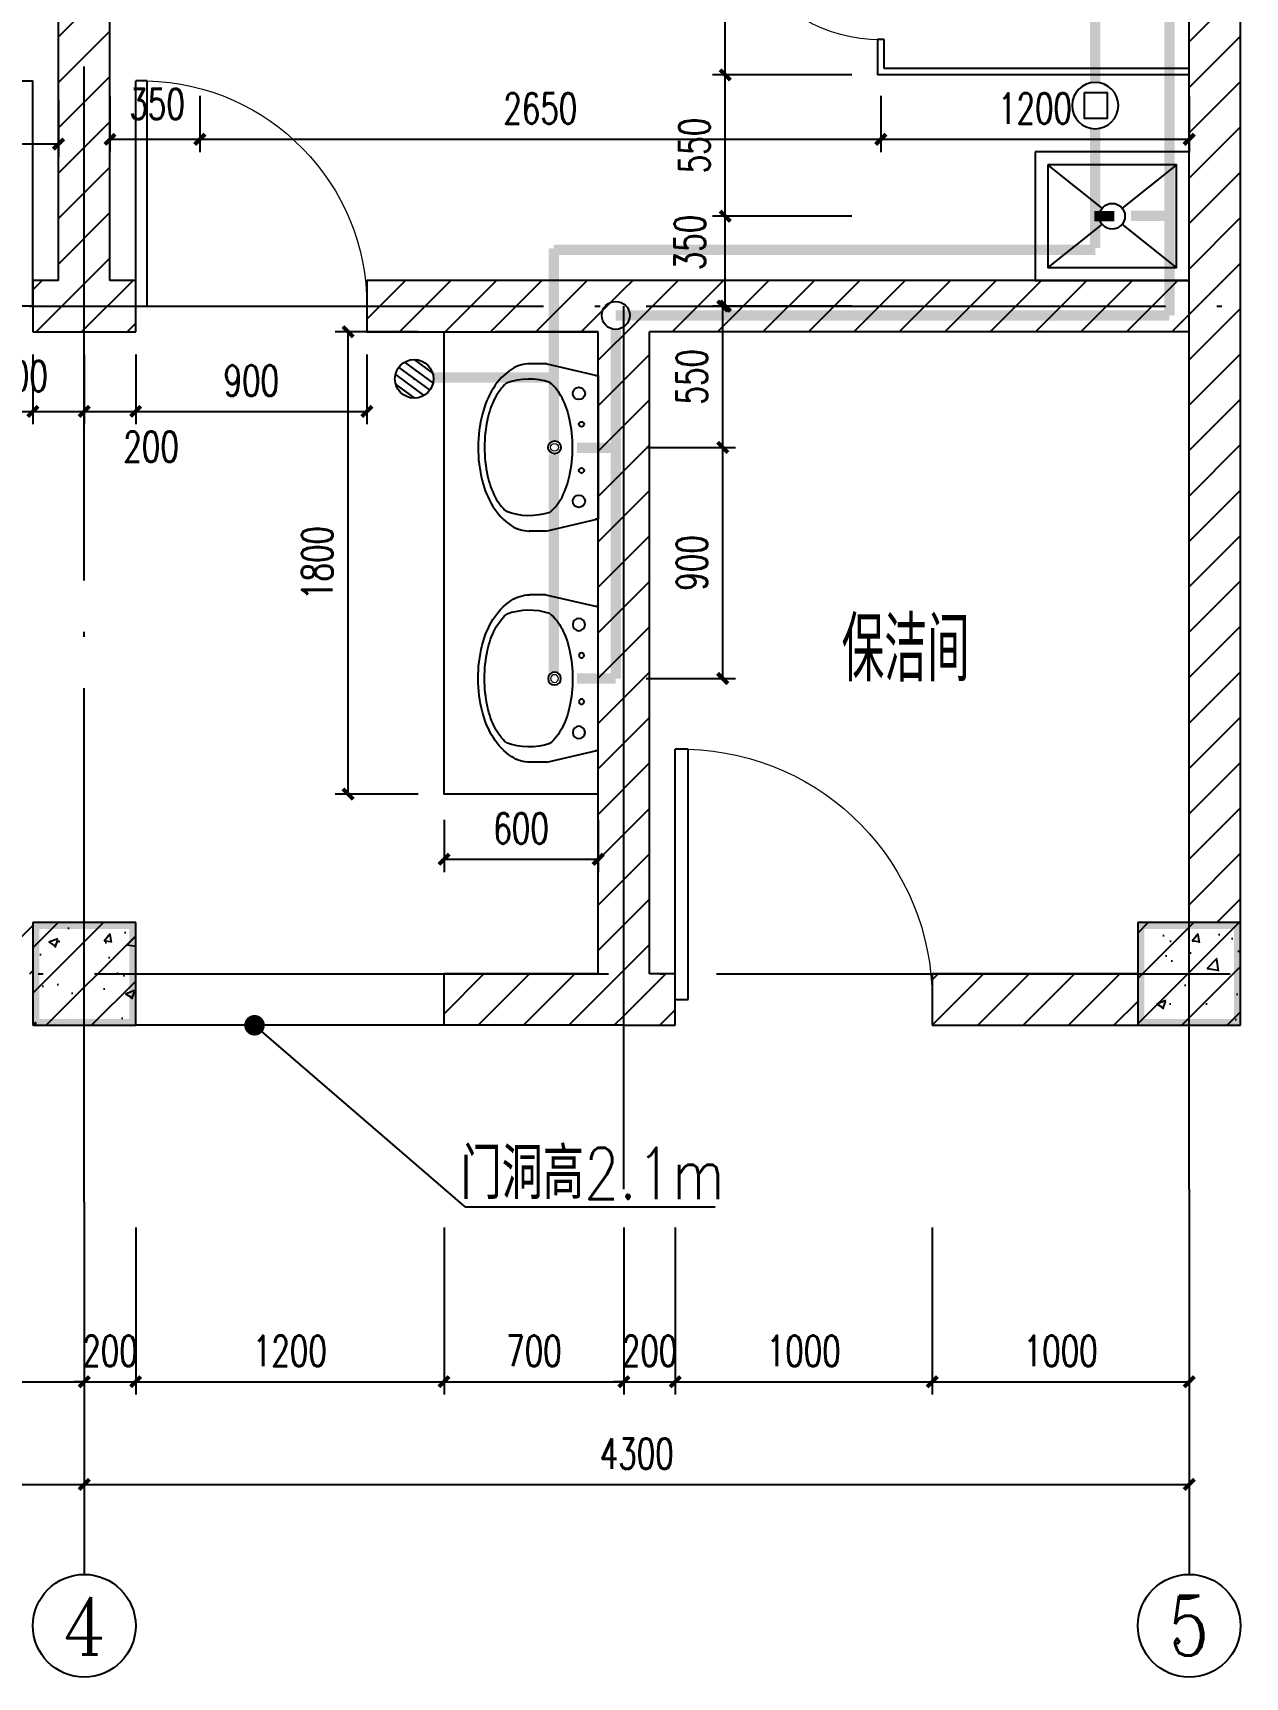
# Model space of a CAD drawing. Extents: x 6128144 to 12201635, y -1670122 to -706096.
# Drawn here: x 6219369 to 6224086, y -744151 to -737750 of the extents above; entities that cross this region are included whole.
import ezdxf
from ezdxf.enums import TextEntityAlignment as Align

# ---------------------------------------------------------------- set-up
doc = ezdxf.new("R2010")
doc.units = 0
doc.header["$LTSCALE"] = 1000
doc.header["$MEASUREMENT"] = 0
doc.linetypes.add('DASH', pattern=[0.35, 0.25, -0.1])
doc.linetypes.add('DOTE', pattern=[2.42, 2, -0.2, 0.02, -0.2])
doc.layers.get('0').update_dxf_attribs({"linetype": 'CONTINUOUS'})
doc.layers.get('Defpoints').update_dxf_attribs({"linetype": 'CONTINUOUS'})
for name, color, linetype in [('AXIS', 3, 'CONTINUOUS'), ('AXIS_TEXT', 7, 'CONTINUOUS'), ('COLUMN', 9, 'CONTINUOUS'), ('DIM_LEAD', 3, 'CONTINUOUS'), ('DOTE', 252, 'CONTINUOUS'), ('EQUIP_污水', 7, 'CONTINUOUS'), ('LATRINE', 6, 'CONTINUOUS'), ('LVTRY', 6, 'CONTINUOUS'), ('PIPE-给水', 3, 'CONTINUOUS'), ('PUB_DIM', 3, 'CONTINUOUS'), ('PUB_HATCH', 8, 'CONTINUOUS'), ('WALL', 2, 'CONTINUOUS'), ('WINDOW', 4, 'CONTINUOUS'), ('回水', 2, 'DASH'), ('排水', 221, 'CONTINUOUS')]:
    doc.layers.add(name, color=color, linetype=linetype)
doc.styles.add('_HZTXT', font='txt.shx', dxfattribs={"width": 0.8, "bigfont": 'HZTXT.shx'})
doc.styles.add('_TCH_AXIS', font='COMPLEX', dxfattribs={"bigfont": 'GBCBIG'})
doc.styles.add('_TCH_DIM_T3', font='SIMPLEX', dxfattribs={"width": 0.705882, "bigfont": 'GBCBIG'})
doc.styles.add('COMPLEX', font='COMPLEX')
doc.styles.add('schuco', font='sceie.shx', dxfattribs={"width": 0.7, "bigfont": 'sceic.shx'})
doc.styles.add('TG_LINETYPE', font='SIMPLEX', dxfattribs={"width": 0.8, "height": 3, "bigfont": 'HZTXT'})
doc.linetypes.add('TG_J', pattern='A,2,-0.3,["J",TG_LINETYPE,S=0.1,R=0,X=-0.23,Y=-0.15],0', length=2.3)
doc.dimstyles.new('_TCH_ARCH&&50', dxfattribs={"dimtxt": 119, "dimasz": 40, "dimexe": 50, "dimexo": 100, "dimgap": 60.5, "dimtad": 1, "dimdec": 0, "dimzin": 0, "dimdsep": 46, "dimtxsty": '_TCH_DIM_T3', "dimblk": 'ARCHTICK', "dimcen": 0.09, "dimclrt": 7, "dimazin": 2, "dimtfac": 1, "dimtdec": 0, "dimtix": 1, "dimtmove": 2, "dimatfit": 3, "dimfxl": 0, "dimtolj": 1, "dimtzin": 0, "dimarcsym": 0})
pattern_1 = [(45, (284924.3, 65536.4), (-88.388383, 88.388383), [])]
pattern_2 = [(45, (284924.3, 65446.64), (-88.3883476, 88.3883476), []), (50, (284924.3, 65446.64), (358.630091, -31.376067), [37.5, -412.5]), (355, (284924.3, 65446.64), (-69.375667, 376.096067), [30, -330]), (100.4514, (284954.2, 65444.02), (289.25469, 344.719771), [31.870095, -350.571056]), (46.1842, (284924.3, 65546.64), (533.620524, -82.759507), [56.25, -618.75]), (96.6356, (284968.77, 65539.74), (467.331353, 487.058935), [47.805144, -525.8565]), (351.1842, (284924.3, 65546.64), (467.330973, 487.0593), [45, -495]), (21, (284974.3, 65521.64), (298.453526, -201.309445), [37.5, -412.5]), (326, (284974.3, 65521.64), (121.657666, 362.575023), [30, -330]), (71.4514, (284999.17, 65504.86), (420.111314, 161.265248), [31.870095, -350.571056]), (37.5, (284924.3, 65446.64), (6.0799277, 166.446927), [0, -326, 0, -335, 0, -331.25]), (7.5, (284924.3, 65446.64), (131.5347687, 197.205856), [0, -191, 0, -318.5, 0, -126.25]), (327.5, (284812.8, 65446.64), (266.911218, -11.277436), [0, -125, 0, -390, 0, -517.5]), (317.5, (284762.8, 65446.64), (291.593085, 50.052491), [0, -162.5, 0, -259, 0, -367.5])]

# ---------------------------------------------------------------- blocks, each defined once
blk = doc.blocks.new('$TCHSYS$APDOOR2D')
blk.add_line((0.5, 0), (0, 0.866))
at = {"lineweight": 13}
blk.add_arc((0.5, 0), 1, 120, 180, dxfattribs=at)
blk = doc.blocks.new('_LV12')
for p, q in [((-250, -50), (-39, -218.8)), ((39, -218.8), (250, -50)), ((-250, -450), (-39, -281.2)), ((39, -281.2), (250, -450))]:
    blk.add_line(p, q)
for points in [[(300, -500), (300, 0), (-300, 0), (-300, -500)], [(250, -450), (250, -50), (-250, -50), (-250, -450)]]:
    blk.add_lwpolyline(points, close=True)
blk.add_circle((0, -250), 50)
blk = doc.blocks.new('_AXISO')
blk.add_circle((0, 0), 0.5)
at = {"layer": 'AXIS_TEXT', "style": 'COMPLEX', "width": 1.041667}
blk.add_attdef('A', text='', height=0.56, dxfattribs=at).set_placement((-0.25, -0.28), (0.25, -0.28), align=Align.FIT)
blk = doc.blocks.new('$lvtry$00000171')
at = {"layer": '排水'}
for p, q in [((-74.2, 10.6), (-10.6, 74.2)), ((-69.8, -27.4), (27.4, 69.8)), ((-53, -53), (53, 53)), ((-27.4, -69.8), (69.8, 27.4)), ((10.6, -74.2), (74.2, -10.6))]:
    blk.add_line(p, q, dxfattribs=at)
blk.add_circle((0, 0), 75, dxfattribs=at)
blk.add_point((0, 0), dxfattribs=at)
blk = doc.blocks.new('$plan$00000344')
for p, q in [((-280, -10), (-280, 0)), ((280, 0), (280, -10)), ((-250.5, -188.9), (-250.5, -185.7)), ((-247.8, -182.8), (-250.2, -184.9))]:
    blk.add_line(p, q)
for points in [[(-280, 0), (280, 0)], [(-325.7, -199.5), (-280, -5)], [(325.7, -203.7), (280, -5)]]:
    blk.add_lwpolyline(points)
for points in [[(253, -188.3, 0.098208), (193.2, -140.8, 0.066287), (110.4, -111.4, 0.052428), (0, -99.8, 0.052428), (-110.4, -111.4, 0.066287), (-193.2, -140.8, 0.093876), (-250.8, -185.7, 0.171377)], [(-325.7, -199.5, 0.008223), (-325.7, -203.7, 0.149285)], [(-325.7, -265.7, 0.149285), (-304.4, -336.6, 0.107079), (-230.9, -407.7, 0.075625), (-131, -450.5, 0.062436), (-0.8, -467.3, 0.062436), (129.6, -451.5, 0.075625), (229.8, -409.6, 0.107079), (303.8, -339.1, 0.149285), (325.7, -268.3, 0.005205), (325.7, -265.7, 0.086596)], [(-249.5, -357.7, 0.091341), (-193.2, -401.2, 0.066287), (-110.4, -430.6, 0.052428), (0, -442.2, 0.052428), (110.4, -430.6, 0.066287), (193.2, -401.2, 0.091756), (249.7, -357.5, 0.171377)]]:
    blk.add_lwpolyline(points, format="xyb")
at = {"flags": 128}
for points in [[(-253, -188.3, 0.172546), (-249.7, -357.5, 0.726395)], [(253, -188.3, -0.172546), (249.7, -357.5, -0.726395)]]:
    blk.add_lwpolyline(points, format="xyb", dxfattribs=at)
for points in [[(-325.7, -203.7), (-325.7, -268.3)], [(325.7, -203.7), (325.7, -268.3)]]:
    blk.add_lwpolyline(points, dxfattribs=at)
for centre, radius in [((-210, -75), 24), ((-210, -75), 24), ((-210, -75), 24), ((-90, -65), 10), ((90, -65), 10), ((210, -75), 24), ((0, -170), 25)]:
    blk.add_circle(centre, radius)
at = {"lineweight": 13}
blk.add_circle((0, -170), 15, dxfattribs=at)
blk.add_arc((-249.5, -185.7), 1, 131.32236, 180)
blk = doc.blocks.new('_ArchTick')
at = {"color": 0, "linetype": 'ByBlock', "const_width": 0.4}
blk.add_lwpolyline([(-0.5, -0.5), (0.5, 0.5)], dxfattribs=at)
blk = doc.blocks.new('*D2214')
at = {"layer": 'Defpoints', "color": 0}
for p in [(6221655.5, -739363.6), (6222053, -739363.6), (6221655.5, -740263.6)]:
    blk.add_point(p, dxfattribs=at)
at = {"layer": 'PUB_DIM', "color": 0, "lineweight": -2}
for p, q in [((6221755.5, -739363.6), (6222103, -739363.6)), ((6222053, -740263.6), (6222053, -739363.6)), ((6221755.5, -740263.6), (6222103, -740263.6))]:
    blk.add_line(p, q, dxfattribs=at)
at = {"layer": 'PUB_DIM', "color": 0, "lineweight": -2, "xscale": 40, "yscale": 40, "zscale": 40}
for p, rotation in [((6222053, -739363.6), 90), ((6222053, -740263.6), 270)]:
    blk.add_blockref('_ArchTick', p, dxfattribs=dict(at, rotation=rotation))
at = {"layer": 'PUB_DIM', "color": 7, "insert": (6221933, -739813.6), "char_height": 119, "attachment_point": 5, "rotation": 90, "style": '_TCH_DIM_T3'}
blk.add_mtext('\\A1;900', dxfattribs=at)
blk = doc.blocks.new('*D2215')
at = {"layer": 'Defpoints', "color": 0}
for p in [(6221655.5, -738813.6), (6222053, -738813.6), (6221655.5, -739363.6)]:
    blk.add_point(p, dxfattribs=at)
at = {"layer": 'PUB_DIM', "color": 0, "lineweight": -2}
for p, q in [((6221755.5, -738813.6), (6222103, -738813.6)), ((6222053, -739363.6), (6222053, -738813.6)), ((6221755.5, -739363.6), (6222103, -739363.6))]:
    blk.add_line(p, q, dxfattribs=at)
at = {"layer": 'PUB_DIM', "color": 0, "lineweight": -2, "xscale": 40, "yscale": 40, "zscale": 40}
for p, rotation in [((6222053, -738813.6), 90), ((6222053, -739363.6), 270)]:
    blk.add_blockref('_ArchTick', p, dxfattribs=dict(at, rotation=rotation))
at = {"layer": 'PUB_DIM', "color": 7, "insert": (6221933, -739088.6), "char_height": 119, "attachment_point": 5, "rotation": 90, "style": '_TCH_DIM_T3'}
blk.add_mtext('\\A1;550', dxfattribs=at)
blk = doc.blocks.new('*D2216')
at = {"layer": 'Defpoints', "color": 0}
for p in [(6220595, -738913.6), (6220968.5, -738913.6), (6220968.5, -740713.6)]:
    blk.add_point(p, dxfattribs=at)
at = {"layer": 'PUB_DIM', "color": 0, "lineweight": -2}
for p, q in [((6220868.5, -738913.6), (6220545, -738913.6)), ((6220595, -740713.6), (6220595, -738913.6)), ((6220868.5, -740713.6), (6220545, -740713.6))]:
    blk.add_line(p, q, dxfattribs=at)
at = {"layer": 'PUB_DIM', "color": 0, "lineweight": -2, "xscale": 40, "yscale": 40, "zscale": 40}
for p, rotation in [((6220595, -738913.6), 90), ((6220595, -740713.6), 270)]:
    blk.add_blockref('_ArchTick', p, dxfattribs=dict(at, rotation=rotation))
at = {"layer": 'PUB_DIM', "color": 7, "insert": (6220475, -739813.6), "char_height": 119, "attachment_point": 5, "rotation": 90, "style": '_TCH_DIM_T3'}
blk.add_mtext('\\A1;1800', dxfattribs=at)
blk = doc.blocks.new('*D2217')
at = {"layer": 'Defpoints', "color": 0}
for p in [(6220968.5, -740713.6), (6221568.5, -740713.6), (6221568.5, -740967.2)]:
    blk.add_point(p, dxfattribs=at)
at = {"layer": 'PUB_DIM', "color": 0, "lineweight": -2}
for p, q in [((6220968.5, -740813.6), (6220968.5, -741017.2)), ((6221568.5, -740813.6), (6221568.5, -741017.2)), ((6220968.5, -740967.2), (6221568.5, -740967.2))]:
    blk.add_line(p, q, dxfattribs=at)
at = {"layer": 'PUB_DIM', "color": 0, "lineweight": -2, "xscale": 40, "yscale": 40, "zscale": 40, "rotation": 180}
blk.add_blockref('_ArchTick', (6220968.5, -740967.2), dxfattribs=at)
at = {"layer": 'PUB_DIM', "color": 0, "lineweight": -2, "xscale": 40, "yscale": 40, "zscale": 40}
blk.add_blockref('_ArchTick', (6221568.5, -740967.2), dxfattribs=at)
at = {"layer": 'PUB_DIM', "color": 7, "insert": (6221268.5, -740847.2), "char_height": 119, "attachment_point": 5, "style": '_TCH_DIM_T3'}
blk.add_mtext('\\A1;600', dxfattribs=at)
blk = doc.blocks.new('*D2219')
at = {"layer": 'Defpoints', "color": 0}
for p in [(6216668.5, -737912), (6219468.5, -737912), (6219468.5, -738182.4)]:
    blk.add_point(p, dxfattribs=at)
at = {"layer": 'PUB_DIM', "color": 0, "lineweight": -2}
for p, q in [((6216668.5, -738012), (6216668.5, -738232.4)), ((6219468.5, -738012), (6219468.5, -738232.4)), ((6216668.5, -738182.4), (6219468.5, -738182.4))]:
    blk.add_line(p, q, dxfattribs=at)
at = {"layer": 'PUB_DIM', "color": 0, "lineweight": -2, "xscale": 40, "yscale": 40, "zscale": 40, "rotation": 180}
blk.add_blockref('_ArchTick', (6216668.5, -738182.4), dxfattribs=at)
at = {"layer": 'PUB_DIM', "color": 0, "lineweight": -2, "xscale": 40, "yscale": 40, "zscale": 40}
blk.add_blockref('_ArchTick', (6219468.5, -738182.4), dxfattribs=at)
at = {"layer": 'PUB_DIM', "color": 7, "insert": (6218068.5, -738062.4), "char_height": 119, "attachment_point": 5, "style": '_TCH_DIM_T3'}
blk.add_mtext('\\A1;2800', dxfattribs=at)
blk = doc.blocks.new('*D2227')
at = {"layer": 'Defpoints', "color": 0}
for p in [(6222063.1, -737013.6), (6222656, -737013.6), (6222656, -737913.6)]:
    blk.add_point(p, dxfattribs=at)
at = {"layer": 'PUB_DIM', "color": 0, "lineweight": -2}
for p, q in [((6222556, -737013.6), (6222013.1, -737013.6)), ((6222063.1, -737913.6), (6222063.1, -737013.6)), ((6222556, -737913.6), (6222013.1, -737913.6))]:
    blk.add_line(p, q, dxfattribs=at)
at = {"layer": 'PUB_DIM', "color": 0, "lineweight": -2, "xscale": 40, "yscale": 40, "zscale": 40}
for p, rotation in [((6222063.1, -737013.6), 90), ((6222063.1, -737913.6), 270)]:
    blk.add_blockref('_ArchTick', p, dxfattribs=dict(at, rotation=rotation))
at = {"layer": 'PUB_DIM', "color": 7, "insert": (6221943.1, -737463.6), "char_height": 119, "attachment_point": 5, "rotation": 90, "style": '_TCH_DIM_T3'}
blk.add_mtext('\\A1;900', dxfattribs=at)
blk = doc.blocks.new('*D2228')
at = {"layer": 'Defpoints', "color": 0}
for p in [(6222063.1, -737913.6), (6222656, -737913.6), (6222656, -738463.6)]:
    blk.add_point(p, dxfattribs=at)
at = {"layer": 'PUB_DIM', "color": 0, "lineweight": -2}
for p, q in [((6222556, -737913.6), (6222013.1, -737913.6)), ((6222063.1, -738463.6), (6222063.1, -737913.6)), ((6222556, -738463.6), (6222013.1, -738463.6))]:
    blk.add_line(p, q, dxfattribs=at)
at = {"layer": 'PUB_DIM', "color": 0, "lineweight": -2, "xscale": 40, "yscale": 40, "zscale": 40}
for p, rotation in [((6222063.1, -737913.6), 90), ((6222063.1, -738463.6), 270)]:
    blk.add_blockref('_ArchTick', p, dxfattribs=dict(at, rotation=rotation))
at = {"layer": 'PUB_DIM', "color": 7, "insert": (6221943.1, -738188.6), "char_height": 119, "attachment_point": 5, "rotation": 90, "style": '_TCH_DIM_T3'}
blk.add_mtext('\\A1;550', dxfattribs=at)
blk = doc.blocks.new('*D2229')
at = {"layer": 'Defpoints', "color": 0}
for p in [(6222063.1, -738463.6), (6222656, -738463.6), (6222656, -738813.6)]:
    blk.add_point(p, dxfattribs=at)
at = {"layer": 'PUB_DIM', "color": 0, "lineweight": -2}
for p, q in [((6222556, -738463.6), (6222013.1, -738463.6)), ((6222063.1, -738813.6), (6222063.1, -738463.6)), ((6222556, -738813.6), (6222013.1, -738813.6))]:
    blk.add_line(p, q, dxfattribs=at)
at = {"layer": 'PUB_DIM', "color": 0, "lineweight": -2, "xscale": 40, "yscale": 40, "zscale": 40}
for p, rotation in [((6222063.1, -738463.6), 90), ((6222063.1, -738813.6), 270)]:
    blk.add_blockref('_ArchTick', p, dxfattribs=dict(at, rotation=rotation))
at = {"layer": 'PUB_DIM', "color": 7, "insert": (6221925.6, -738565.9), "char_height": 119, "attachment_point": 5, "rotation": 90, "style": '_TCH_DIM_T3'}
blk.add_mtext('\\A1;350', dxfattribs=at)
blk = doc.blocks.new('*D2230')
at = {"layer": 'Defpoints', "color": 0}
for p in [(6222668.5, -737895.3), (6223868.5, -737895.3), (6223868.5, -738164.1)]:
    blk.add_point(p, dxfattribs=at)
at = {"layer": 'PUB_DIM', "color": 0, "lineweight": -2}
for p, q in [((6222668.5, -737995.3), (6222668.5, -738214.1)), ((6223868.5, -737995.3), (6223868.5, -738214.1)), ((6222668.5, -738164.1), (6223868.5, -738164.1))]:
    blk.add_line(p, q, dxfattribs=at)
at = {"layer": 'PUB_DIM', "color": 0, "lineweight": -2, "xscale": 40, "yscale": 40, "zscale": 40, "rotation": 180}
blk.add_blockref('_ArchTick', (6222668.5, -738164.1), dxfattribs=at)
at = {"layer": 'PUB_DIM', "color": 0, "lineweight": -2, "xscale": 40, "yscale": 40, "zscale": 40}
blk.add_blockref('_ArchTick', (6223868.5, -738164.1), dxfattribs=at)
at = {"layer": 'PUB_DIM', "color": 7, "insert": (6223268.5, -738044.1), "char_height": 119, "attachment_point": 5, "style": '_TCH_DIM_T3'}
blk.add_mtext('\\A1;1200', dxfattribs=at)
blk = doc.blocks.new('*D2231')
at = {"layer": 'Defpoints', "color": 0}
for p in [(6220018.1, -737895.3), (6222668.5, -737895.3), (6222668.5, -738164.1)]:
    blk.add_point(p, dxfattribs=at)
at = {"layer": 'PUB_DIM', "color": 0, "lineweight": -2}
for p, q in [((6220018.1, -737995.3), (6220018.1, -738214.1)), ((6222668.5, -737995.3), (6222668.5, -738214.1)), ((6220018.1, -738164.1), (6222668.5, -738164.1))]:
    blk.add_line(p, q, dxfattribs=at)
at = {"layer": 'PUB_DIM', "color": 0, "lineweight": -2, "xscale": 40, "yscale": 40, "zscale": 40, "rotation": 180}
blk.add_blockref('_ArchTick', (6220018.1, -738164.1), dxfattribs=at)
at = {"layer": 'PUB_DIM', "color": 0, "lineweight": -2, "xscale": 40, "yscale": 40, "zscale": 40}
blk.add_blockref('_ArchTick', (6222668.5, -738164.1), dxfattribs=at)
at = {"layer": 'PUB_DIM', "color": 7, "insert": (6221343.3, -738044.1), "char_height": 119, "attachment_point": 5, "style": '_TCH_DIM_T3'}
blk.add_mtext('\\A1;2650', dxfattribs=at)
blk = doc.blocks.new('*D2232')
at = {"layer": 'Defpoints', "color": 0}
for p in [(6219668.5, -737895.3), (6220018.1, -737895.3), (6220018.1, -738164.1)]:
    blk.add_point(p, dxfattribs=at)
at = {"layer": 'PUB_DIM', "color": 0, "lineweight": -2}
for p, q in [((6219668.5, -737995.3), (6219668.5, -738214.1)), ((6220018.1, -737995.3), (6220018.1, -738214.1)), ((6219668.5, -738164.1), (6220018.1, -738164.1))]:
    blk.add_line(p, q, dxfattribs=at)
at = {"layer": 'PUB_DIM', "color": 0, "lineweight": -2, "xscale": 40, "yscale": 40, "zscale": 40, "rotation": 180}
blk.add_blockref('_ArchTick', (6219668.5, -738164.1), dxfattribs=at)
at = {"layer": 'PUB_DIM', "color": 0, "lineweight": -2, "xscale": 40, "yscale": 40, "zscale": 40}
blk.add_blockref('_ArchTick', (6220018.1, -738164.1), dxfattribs=at)
at = {"layer": 'PUB_DIM', "color": 7, "insert": (6219851.7, -738026.6), "char_height": 119, "attachment_point": 5, "style": '_TCH_DIM_T3'}
blk.add_mtext('\\A1;350', dxfattribs=at)
blk = doc.blocks.new('*D2249')
at = {"layer": 'Defpoints', "color": 0}
for p in [(6217768.5, -742301.3), (6219568.5, -742301.3), (6219568.5, -743001.3)]:
    blk.add_point(p, dxfattribs=at)
at = {"layer": 'PUB_DIM', "color": 0, "lineweight": -2}
for p, q in [((6217768.5, -742401.3), (6217768.5, -743051.3)), ((6219568.5, -742401.3), (6219568.5, -743051.3)), ((6217768.5, -743001.3), (6219568.5, -743001.3))]:
    blk.add_line(p, q, dxfattribs=at)
at = {"layer": 'PUB_DIM', "color": 0, "lineweight": -2, "xscale": 40, "yscale": 40, "zscale": 40, "rotation": 180}
blk.add_blockref('_ArchTick', (6217768.5, -743001.3), dxfattribs=at)
at = {"layer": 'PUB_DIM', "color": 0, "lineweight": -2, "xscale": 40, "yscale": 40, "zscale": 40}
blk.add_blockref('_ArchTick', (6219568.5, -743001.3), dxfattribs=at)
at = {"layer": 'PUB_DIM', "color": 7, "insert": (6218668.5, -742881.3), "char_height": 119, "attachment_point": 5, "style": '_TCH_DIM_T3'}
blk.add_mtext('\\A1;1800', dxfattribs=at)
blk = doc.blocks.new('*D2250')
at = {"layer": 'Defpoints', "color": 0}
for p in [(6219568.5, -742301.3), (6219768.5, -742301.3), (6219768.5, -743001.3)]:
    blk.add_point(p, dxfattribs=at)
at = {"layer": 'PUB_DIM', "color": 0, "lineweight": -2}
for p, q in [((6219568.5, -742401.3), (6219568.5, -743051.3)), ((6219768.5, -742401.3), (6219768.5, -743051.3)), ((6219568.5, -743001.3), (6219528.5, -743001.3)), ((6219568.5, -743001.3), (6219768.5, -743001.3)), ((6219768.5, -743001.3), (6219808.5, -743001.3))]:
    blk.add_line(p, q, dxfattribs=at)
at = {"layer": 'PUB_DIM', "color": 0, "lineweight": -2, "xscale": 40, "yscale": 40, "zscale": 40}
blk.add_blockref('_ArchTick', (6219568.5, -743001.3), dxfattribs=at)
at = {"layer": 'PUB_DIM', "color": 0, "lineweight": -2, "xscale": 40, "yscale": 40, "zscale": 40, "rotation": 180}
blk.add_blockref('_ArchTick', (6219768.5, -743001.3), dxfattribs=at)
at = {"layer": 'PUB_DIM', "color": 7, "insert": (6219668.5, -742881.3), "char_height": 119, "attachment_point": 5, "style": '_TCH_DIM_T3'}
blk.add_mtext('\\A1;200', dxfattribs=at)
blk = doc.blocks.new('*D2251')
at = {"layer": 'Defpoints', "color": 0}
for p in [(6219768.5, -742301.3), (6220968.5, -742301.3), (6220968.5, -743001.3)]:
    blk.add_point(p, dxfattribs=at)
at = {"layer": 'PUB_DIM', "color": 0, "lineweight": -2}
for p, q in [((6219768.5, -742401.3), (6219768.5, -743051.3)), ((6220968.5, -742401.3), (6220968.5, -743051.3)), ((6219768.5, -743001.3), (6220968.5, -743001.3))]:
    blk.add_line(p, q, dxfattribs=at)
at = {"layer": 'PUB_DIM', "color": 0, "lineweight": -2, "xscale": 40, "yscale": 40, "zscale": 40, "rotation": 180}
blk.add_blockref('_ArchTick', (6219768.5, -743001.3), dxfattribs=at)
at = {"layer": 'PUB_DIM', "color": 0, "lineweight": -2, "xscale": 40, "yscale": 40, "zscale": 40}
blk.add_blockref('_ArchTick', (6220968.5, -743001.3), dxfattribs=at)
at = {"layer": 'PUB_DIM', "color": 7, "insert": (6220368.5, -742881.3), "char_height": 119, "attachment_point": 5, "style": '_TCH_DIM_T3'}
blk.add_mtext('\\A1;1200', dxfattribs=at)
blk = doc.blocks.new('*D2252')
at = {"layer": 'Defpoints', "color": 0}
for p in [(6220968.5, -742301.3), (6221668.5, -742301.3), (6221668.5, -743001.3)]:
    blk.add_point(p, dxfattribs=at)
at = {"layer": 'PUB_DIM', "color": 0, "lineweight": -2}
for p, q in [((6220968.5, -742401.3), (6220968.5, -743051.3)), ((6221668.5, -742401.3), (6221668.5, -743051.3)), ((6220968.5, -743001.3), (6221668.5, -743001.3))]:
    blk.add_line(p, q, dxfattribs=at)
at = {"layer": 'PUB_DIM', "color": 0, "lineweight": -2, "xscale": 40, "yscale": 40, "zscale": 40, "rotation": 180}
blk.add_blockref('_ArchTick', (6220968.5, -743001.3), dxfattribs=at)
at = {"layer": 'PUB_DIM', "color": 0, "lineweight": -2, "xscale": 40, "yscale": 40, "zscale": 40}
blk.add_blockref('_ArchTick', (6221668.5, -743001.3), dxfattribs=at)
at = {"layer": 'PUB_DIM', "color": 7, "insert": (6221318.5, -742881.3), "char_height": 119, "attachment_point": 5, "style": '_TCH_DIM_T3'}
blk.add_mtext('\\A1;700', dxfattribs=at)
blk = doc.blocks.new('*D2253')
at = {"layer": 'Defpoints', "color": 0}
for p in [(6221668.5, -742301.3), (6221868.5, -742301.3), (6221868.5, -743001.3)]:
    blk.add_point(p, dxfattribs=at)
at = {"layer": 'PUB_DIM', "color": 0, "lineweight": -2}
for p, q in [((6221668.5, -742401.3), (6221668.5, -743051.3)), ((6221868.5, -742401.3), (6221868.5, -743051.3)), ((6221668.5, -743001.3), (6221628.5, -743001.3)), ((6221668.5, -743001.3), (6221868.5, -743001.3)), ((6221868.5, -743001.3), (6221908.5, -743001.3))]:
    blk.add_line(p, q, dxfattribs=at)
at = {"layer": 'PUB_DIM', "color": 0, "lineweight": -2, "xscale": 40, "yscale": 40, "zscale": 40}
blk.add_blockref('_ArchTick', (6221668.5, -743001.3), dxfattribs=at)
at = {"layer": 'PUB_DIM', "color": 0, "lineweight": -2, "xscale": 40, "yscale": 40, "zscale": 40, "rotation": 180}
blk.add_blockref('_ArchTick', (6221868.5, -743001.3), dxfattribs=at)
at = {"layer": 'PUB_DIM', "color": 7, "insert": (6221768.5, -742881.3), "char_height": 119, "attachment_point": 5, "style": '_TCH_DIM_T3'}
blk.add_mtext('\\A1;200', dxfattribs=at)
blk = doc.blocks.new('*D2254')
at = {"layer": 'Defpoints', "color": 0}
for p in [(6221868.5, -742301.3), (6222868.5, -742301.3), (6222868.5, -743001.3)]:
    blk.add_point(p, dxfattribs=at)
at = {"layer": 'PUB_DIM', "color": 0, "lineweight": -2}
for p, q in [((6221868.5, -742401.3), (6221868.5, -743051.3)), ((6222868.5, -742401.3), (6222868.5, -743051.3)), ((6221868.5, -743001.3), (6222868.5, -743001.3))]:
    blk.add_line(p, q, dxfattribs=at)
at = {"layer": 'PUB_DIM', "color": 0, "lineweight": -2, "xscale": 40, "yscale": 40, "zscale": 40, "rotation": 180}
blk.add_blockref('_ArchTick', (6221868.5, -743001.3), dxfattribs=at)
at = {"layer": 'PUB_DIM', "color": 0, "lineweight": -2, "xscale": 40, "yscale": 40, "zscale": 40}
blk.add_blockref('_ArchTick', (6222868.5, -743001.3), dxfattribs=at)
at = {"layer": 'PUB_DIM', "color": 7, "insert": (6222368.5, -742881.3), "char_height": 119, "attachment_point": 5, "style": '_TCH_DIM_T3'}
blk.add_mtext('\\A1;1000', dxfattribs=at)
blk = doc.blocks.new('*D2255')
at = {"layer": 'Defpoints', "color": 0}
for p in [(6222868.5, -742301.3), (6223868.5, -742301.3), (6223868.5, -743001.3)]:
    blk.add_point(p, dxfattribs=at)
at = {"layer": 'PUB_DIM', "color": 0, "lineweight": -2}
for p, q in [((6222868.5, -742401.3), (6222868.5, -743051.3)), ((6223868.5, -742401.3), (6223868.5, -743051.3)), ((6222868.5, -743001.3), (6223868.5, -743001.3))]:
    blk.add_line(p, q, dxfattribs=at)
at = {"layer": 'PUB_DIM', "color": 0, "lineweight": -2, "xscale": 40, "yscale": 40, "zscale": 40, "rotation": 180}
blk.add_blockref('_ArchTick', (6222868.5, -743001.3), dxfattribs=at)
at = {"layer": 'PUB_DIM', "color": 0, "lineweight": -2, "xscale": 40, "yscale": 40, "zscale": 40}
blk.add_blockref('_ArchTick', (6223868.5, -743001.3), dxfattribs=at)
at = {"layer": 'PUB_DIM', "color": 7, "insert": (6223368.5, -742881.3), "char_height": 119, "attachment_point": 5, "style": '_TCH_DIM_T3'}
blk.add_mtext('\\A1;1000', dxfattribs=at)
blk = doc.blocks.new('*D2256')
at = {"layer": 'AXIS', "color": 0, "lineweight": -2}
for p, q in [((6215368.5, -742401.3), (6215368.5, -743451.3)), ((6219568.5, -742401.3), (6219568.5, -743451.3)), ((6215368.5, -743401.3), (6219568.5, -743401.3))]:
    blk.add_line(p, q, dxfattribs=at)
at = {"layer": 'Defpoints', "color": 0}
for p in [(6215368.5, -742301.3), (6219568.5, -742301.3), (6219568.5, -743401.3)]:
    blk.add_point(p, dxfattribs=at)
at = {"layer": 'AXIS', "color": 0, "lineweight": -2, "xscale": 40, "yscale": 40, "zscale": 40, "rotation": 180}
blk.add_blockref('_ArchTick', (6215368.5, -743401.3), dxfattribs=at)
at = {"layer": 'AXIS', "color": 0, "lineweight": -2, "xscale": 40, "yscale": 40, "zscale": 40}
blk.add_blockref('_ArchTick', (6219568.5, -743401.3), dxfattribs=at)
at = {"layer": 'AXIS', "color": 7, "insert": (6217468.5, -743281.3), "char_height": 119, "attachment_point": 5, "style": '_TCH_DIM_T3'}
blk.add_mtext('\\A1;4200', dxfattribs=at)
blk = doc.blocks.new('*D2257')
at = {"layer": 'AXIS', "color": 0, "lineweight": -2}
for p, q in [((6219568.5, -742401.3), (6219568.5, -743451.3)), ((6223868.5, -742401.3), (6223868.5, -743451.3)), ((6219568.5, -743401.3), (6223868.5, -743401.3))]:
    blk.add_line(p, q, dxfattribs=at)
at = {"layer": 'Defpoints', "color": 0}
for p in [(6219568.5, -742301.3), (6223868.5, -742301.3), (6223868.5, -743401.3)]:
    blk.add_point(p, dxfattribs=at)
at = {"layer": 'AXIS', "color": 0, "lineweight": -2, "xscale": 40, "yscale": 40, "zscale": 40, "rotation": 180}
blk.add_blockref('_ArchTick', (6219568.5, -743401.3), dxfattribs=at)
at = {"layer": 'AXIS', "color": 0, "lineweight": -2, "xscale": 40, "yscale": 40, "zscale": 40}
blk.add_blockref('_ArchTick', (6223868.5, -743401.3), dxfattribs=at)
at = {"layer": 'AXIS', "color": 7, "insert": (6221718.5, -743281.3), "char_height": 119, "attachment_point": 5, "style": '_TCH_DIM_T3'}
blk.add_mtext('\\A1;4300', dxfattribs=at)
blk = doc.blocks.new('*D2258')
at = {"layer": 'Defpoints', "color": 0}
for p in [(6218468.5, -738901.6), (6219368.5, -738901.6), (6219368.5, -739223.5)]:
    blk.add_point(p, dxfattribs=at)
at = {"layer": 'PUB_DIM', "color": 0, "lineweight": -2}
for p, q in [((6218468.5, -739001.6), (6218468.5, -739273.5)), ((6219368.5, -739001.6), (6219368.5, -739273.5)), ((6218468.5, -739223.5), (6219368.5, -739223.5))]:
    blk.add_line(p, q, dxfattribs=at)
at = {"layer": 'PUB_DIM', "color": 0, "lineweight": -2, "xscale": 40, "yscale": 40, "zscale": 40, "rotation": 180}
blk.add_blockref('_ArchTick', (6218468.5, -739223.5), dxfattribs=at)
at = {"layer": 'PUB_DIM', "color": 0, "lineweight": -2, "xscale": 40, "yscale": 40, "zscale": 40}
blk.add_blockref('_ArchTick', (6219368.5, -739223.5), dxfattribs=at)
at = {"layer": 'PUB_DIM', "color": 7, "insert": (6218918.5, -739103.5), "char_height": 119, "attachment_point": 5, "style": '_TCH_DIM_T3'}
blk.add_mtext('\\A1;900', dxfattribs=at)
blk = doc.blocks.new('*D2259')
at = {"layer": 'Defpoints', "color": 0}
for p in [(6219368.5, -738901.6), (6219568.5, -738901.6), (6219568.5, -739223.5)]:
    blk.add_point(p, dxfattribs=at)
at = {"layer": 'PUB_DIM', "color": 0, "lineweight": -2}
for p, q in [((6219368.5, -739001.6), (6219368.5, -739273.5)), ((6219568.5, -739001.6), (6219568.5, -739273.5)), ((6219368.5, -739223.5), (6219568.5, -739223.5))]:
    blk.add_line(p, q, dxfattribs=at)
at = {"layer": 'PUB_DIM', "color": 0, "lineweight": -2, "xscale": 40, "yscale": 40, "zscale": 40, "rotation": 180}
blk.add_blockref('_ArchTick', (6219368.5, -739223.5), dxfattribs=at)
at = {"layer": 'PUB_DIM', "color": 0, "lineweight": -2, "xscale": 40, "yscale": 40, "zscale": 40}
blk.add_blockref('_ArchTick', (6219568.5, -739223.5), dxfattribs=at)
at = {"layer": 'PUB_DIM', "color": 7, "insert": (6219318.6, -739086), "char_height": 119, "attachment_point": 5, "style": '_TCH_DIM_T3'}
blk.add_mtext('\\A1;200', dxfattribs=at)
blk = doc.blocks.new('*D2260')
at = {"layer": 'Defpoints', "color": 0}
for p in [(6219568.5, -738901.6), (6219768.5, -738901.6), (6219768.5, -739223.5)]:
    blk.add_point(p, dxfattribs=at)
at = {"layer": 'PUB_DIM', "color": 0, "lineweight": -2}
for p, q in [((6219568.5, -739001.6), (6219568.5, -739273.5)), ((6219768.5, -739001.6), (6219768.5, -739273.5)), ((6219568.5, -739223.5), (6219768.5, -739223.5))]:
    blk.add_line(p, q, dxfattribs=at)
at = {"layer": 'PUB_DIM', "color": 0, "lineweight": -2, "xscale": 40, "yscale": 40, "zscale": 40, "rotation": 180}
blk.add_blockref('_ArchTick', (6219568.5, -739223.5), dxfattribs=at)
at = {"layer": 'PUB_DIM', "color": 0, "lineweight": -2, "xscale": 40, "yscale": 40, "zscale": 40}
blk.add_blockref('_ArchTick', (6219768.5, -739223.5), dxfattribs=at)
at = {"layer": 'PUB_DIM', "color": 7, "insert": (6219828.4, -739361), "char_height": 119, "attachment_point": 5, "style": '_TCH_DIM_T3'}
blk.add_mtext('\\A1;200', dxfattribs=at)
blk = doc.blocks.new('*D2261')
at = {"layer": 'Defpoints', "color": 0}
for p in [(6219768.5, -738901.6), (6220668.5, -738901.6), (6220668.5, -739223.5)]:
    blk.add_point(p, dxfattribs=at)
at = {"layer": 'PUB_DIM', "color": 0, "lineweight": -2}
for p, q in [((6219768.5, -739001.6), (6219768.5, -739273.5)), ((6220668.5, -739001.6), (6220668.5, -739273.5)), ((6219768.5, -739223.5), (6220668.5, -739223.5))]:
    blk.add_line(p, q, dxfattribs=at)
at = {"layer": 'PUB_DIM', "color": 0, "lineweight": -2, "xscale": 40, "yscale": 40, "zscale": 40, "rotation": 180}
blk.add_blockref('_ArchTick', (6219768.5, -739223.5), dxfattribs=at)
at = {"layer": 'PUB_DIM', "color": 0, "lineweight": -2, "xscale": 40, "yscale": 40, "zscale": 40}
blk.add_blockref('_ArchTick', (6220668.5, -739223.5), dxfattribs=at)
at = {"layer": 'PUB_DIM', "color": 7, "insert": (6220218.5, -739103.5), "char_height": 119, "attachment_point": 5, "style": '_TCH_DIM_T3'}
blk.add_mtext('\\A1;900', dxfattribs=at)
blk = doc.blocks.new('$DorLib2D$00000001')
for p, q in [((0.45, 0.975), (0.5, 0.975)), ((0.45, 0), (0.45, 0.975)), ((0.5, 0), (0.5, 0.975)), ((0.5, 0), (0.45, 0))]:
    blk.add_line(p, q)
at = {"lineweight": 13}
blk.add_arc((0.475, 0), 0.975, 91.46928, 180, dxfattribs=at)
blk = doc.blocks.new('$TwtSys$00000136')
at = {"elevation": 0}
blk.add_lwpolyline([(-51.3, 45.2), (50.9, 45.2), (50.9, -49.1), (-51.3, -49.1)], close=True, dxfattribs=at)
blk.add_circle((0, 0, 0), 93.8)

msp = doc.modelspace()

# ---------------------------------------------------------------- hatches: boundary and pattern name
at = {"layer": 'COLUMN', "linetype": 'ByBlock'}
for points in [[(6219768.5, -741213.6), (6219368.5, -741213.6), (6219393.5, -741238.6), (6219743.5, -741238.6)], [(6219368.5, -741213.6), (6219368.5, -741613.6), (6219393.5, -741588.6), (6219393.5, -741238.6)], [(6219768.5, -741613.6), (6219768.5, -741213.6), (6219743.5, -741238.6), (6219743.5, -741588.6)], [(6224068.5, -741213.6), (6223668.5, -741213.6), (6223693.5, -741238.6), (6224043.5, -741238.6)], [(6223668.5, -741213.6), (6223668.5, -741613.6), (6223693.5, -741588.6), (6223693.5, -741238.6)], [(6224068.5, -741613.6), (6224068.5, -741213.6), (6224043.5, -741238.6), (6224043.5, -741588.6)], [(6219368.5, -741613.6), (6219768.5, -741613.6), (6219743.5, -741588.6), (6219393.5, -741588.6)], [(6223668.5, -741613.6), (6224068.5, -741613.6), (6224043.5, -741588.6), (6223693.5, -741588.6)]]:
    msp.add_hatch(color=256, dxfattribs=at).paths.add_polyline_path(points)
at = {"layer": 'PUB_HATCH', "linetype": 'ByBlock'}
h = msp.add_hatch(dxfattribs=at)
h.set_pattern_fill('普通砖', color=256, scale=50, style=0)
h.set_pattern_definition(pattern_1)
h.paths.add_polyline_path([(6219668.5, -735413.6), (6219468.5, -735413.6), (6219468.5, -738713.6), (6219493.5, -738738.6), (6219568.5, -738780.2), (6219643.5, -738738.6), (6219668.5, -738713.6)])
h = msp.add_hatch(dxfattribs=at)
h.set_pattern_fill('普通砖', color=256, scale=50, style=0)
h.set_pattern_definition(pattern_1)
h.paths.add_polyline_path([(6224068.5, -735413.6), (6223868.5, -735413.6), (6223868.5, -738713.6), (6223893.5, -738738.6), (6223935.2, -738813.6), (6224068.5, -738813.6)])
h = msp.add_hatch(dxfattribs=at)
h.set_pattern_fill('普通砖', color=256, scale=50, style=0)
h.set_pattern_definition(pattern_1)
h.paths.add_polyline_path([(6219493.5, -738738.6), (6219468.5, -738713.6), (6219368.5, -738713.6), (6219368.5, -738913.6), (6219568.5, -738913.6), (6219568.5, -738780.2)])
h = msp.add_hatch(dxfattribs=at)
h.set_pattern_fill('普通砖', color=256, scale=50, style=0)
h.set_pattern_definition(pattern_1)
h.paths.add_polyline_path([(6219568.5, -738780.2), (6219568.5, -738913.6), (6219768.5, -738913.6), (6219768.5, -738713.6), (6219668.5, -738713.6), (6219643.5, -738738.6)])
h = msp.add_hatch(dxfattribs=at)
h.set_pattern_fill('普通砖', color=256, scale=50, style=0)
h.set_pattern_definition(pattern_1)
h.paths.add_polyline_path([(6221168.5, -738913.6), (6221168.5, -738713.6), (6220668.5, -738713.6), (6220668.5, -738913.6)])
h = msp.add_hatch(dxfattribs=at)
h.set_pattern_fill('普通砖', color=256, scale=50, style=0)
h.set_pattern_definition(pattern_1)
h.paths.add_polyline_path([(6221668.5, -738846.9), (6221668.5, -738713.6), (6221168.5, -738713.6), (6221168.5, -738913.6), (6221568.5, -738913.6), (6221593.5, -738888.6)])
h = msp.add_hatch(dxfattribs=at)
h.set_pattern_fill('普通砖', color=256, scale=50, style=0)
h.set_pattern_definition(pattern_1)
h.paths.add_polyline_path([(6223935.2, -738813.6), (6223893.5, -738738.6), (6223868.5, -738713.6), (6221668.5, -738713.6), (6221668.5, -738846.9), (6221743.5, -738888.6), (6221768.5, -738913.6), (6223868.5, -738913.6), (6223893.5, -738888.6)])
h = msp.add_hatch(dxfattribs=at)
h.set_pattern_fill('普通砖', color=256, scale=50, style=0)
h.set_pattern_definition(pattern_1)
h.paths.add_polyline_path([(6221668.5, -741480.2), (6221743.5, -741438.6), (6221768.5, -741413.6), (6221768.5, -738913.6), (6221743.5, -738888.6), (6221668.5, -738846.9), (6221593.5, -738888.6), (6221568.5, -738913.6), (6221568.5, -741413.6), (6221593.5, -741438.6)])
h = msp.add_hatch(dxfattribs=at)
h.set_pattern_fill('普通砖', color=256, scale=50, style=0)
h.set_pattern_definition(pattern_1)
h.paths.add_polyline_path([(6223868.5, -741213.6), (6224068.5, -741213.6), (6224068.5, -738813.6), (6223935.2, -738813.6), (6223893.5, -738888.6), (6223868.5, -738913.6)])
h = msp.add_hatch(dxfattribs=at)
h.set_pattern_fill('普通砖', color=256, scale=50, style=0)
h.set_pattern_definition(pattern_1)
h.paths.add_polyline_path([(6219368.5, -741413.6), (6219368.5, -741213.6), (6217868.5, -741213.6), (6217768.5, -741313.6), (6217868.5, -741413.6)])
h = msp.add_hatch(dxfattribs=at)
h.set_pattern_fill('钢筋混凝土', color=256, scale=50, style=0)
h.set_pattern_definition(pattern_2)
h.paths.add_polyline_path([(6219368.5, -741613.6), (6219768.5, -741613.6), (6219768.5, -741213.6), (6219368.5, -741213.6)])
h = msp.add_hatch(dxfattribs=at)
h.set_pattern_fill('钢筋混凝土', color=256, scale=50, style=0)
h.set_pattern_definition(pattern_2)
h.paths.add_polyline_path([(6223668.5, -741613.6), (6224068.5, -741613.6), (6224068.5, -741213.6), (6223668.5, -741213.6)])
h = msp.add_hatch(dxfattribs=at)
h.set_pattern_fill('普通砖', color=256, scale=50, style=0)
h.set_pattern_definition(pattern_1)
h.paths.add_polyline_path([(6221668.5, -741480.2), (6221593.5, -741438.6), (6221568.5, -741413.6), (6220968.5, -741413.6), (6220968.5, -741613.6), (6221668.5, -741613.6)])
h = msp.add_hatch(dxfattribs=at)
h.set_pattern_fill('普通砖', color=256, scale=50, style=0)
h.set_pattern_definition(pattern_1)
h.paths.add_polyline_path([(6221668.5, -741480.2), (6221668.5, -741613.6), (6221868.5, -741613.6), (6221868.5, -741413.6), (6221768.5, -741413.6), (6221743.5, -741438.6)])
h = msp.add_hatch(dxfattribs=at)
h.set_pattern_fill('普通砖', color=256, scale=50, style=0)
h.set_pattern_definition(pattern_1)
h.paths.add_polyline_path([(6223668.5, -741613.6), (6223668.5, -741413.6), (6222868.5, -741413.6), (6222868.5, -741613.6)])

# ---------------------------------------------------------------- linework, layer by layer
at = {"color": 0}
msp.add_circle((6221636.8, -738849.8), 54.5, dxfattribs=at)
at = {"layer": 'AXIS', "color": 0}
for p, q in [((6219568.5, -742301.3), (6219568.5, -743751.3)), ((6223868.5, -742251.3), (6223868.5, -743751.3))]:
    msp.add_line(p, q, dxfattribs=at)
at = {"layer": 'COLUMN', "linetype": 'ByBlock'}
for p, q in [((6219768.5, -741213.6), (6219368.5, -741213.6)), ((6219368.5, -741213.6), (6219368.5, -741613.6)), ((6219768.5, -741613.6), (6219768.5, -741213.6)), ((6224068.5, -741213.6), (6223668.5, -741213.6)), ((6223668.5, -741213.6), (6223668.5, -741613.6)), ((6224068.5, -741613.6), (6224068.5, -741213.6)), ((6219368.5, -741613.6), (6219768.5, -741613.6)), ((6223668.5, -741613.6), (6224068.5, -741613.6))]:
    msp.add_line(p, q, dxfattribs=at)
at = {"layer": 'DIM_LEAD', "const_width": 40}
msp.add_lwpolyline([(6220222.9, -741595.3, 1), (6220239.2, -741631.8, 1)], format="xyb", close=True, dxfattribs=at)
at = {"layer": 'DOTE', "linetype": 'DOTE'}
for p, q in [((6219568.5, -742301.3), (6219568.5, -734613.6)), ((6223868.5, -742251.3), (6223868.5, -734613.6)), ((6214515.8, -738813.6), (6224621.2, -738813.6)), ((6214768.5, -741413.6), (6224468.5, -741413.6))]:
    msp.add_line(p, q, dxfattribs=at)
at = {"layer": 'DOTE', "linetype": 'ByBlock'}
msp.add_line((6221668.5, -742251.3), (6221668.5, -738813.6), dxfattribs=at)
at = {"layer": 'LATRINE'}
for p, q in [((6222681, -737776.1), (6222656, -737776.1)), ((6222656, -737776.1), (6222656, -737913.6)), ((6222681, -737888.6), (6222681, -737776.1)), ((6223868.5, -737888.6), (6222681, -737888.6)), ((6223868.5, -737863.6), (6223868.5, -737838.6)), ((6223868.5, -737913.6), (6222656, -737913.6))]:
    msp.add_line(p, q, dxfattribs=at)
msp.add_lwpolyline([(6221568.5, -740713.6), (6220968.5, -740713.6), (6220968.5, -738913.6), (6221568.5, -738913.6)], dxfattribs=at)
at = {"layer": 'PIPE-给水', "linetype": 'TG_J', "ltscale": 0.4, "const_width": 40}
for points in [[(6223791.6, -738849.8), (6223791.6, -735460.5)], [(6223641.9, -738462.3), (6223792.7, -738462.3)], [(6221636.8, -738849.8), (6223791.6, -738849.8)], [(6221636.8, -740263.6), (6221636.8, -738904.3)], [(6221486, -739365.3), (6221636.8, -739365.3)], [(6221486, -740263.6), (6221636.8, -740263.6)]]:
    msp.add_lwpolyline(points, dxfattribs=at)
at = {"layer": 'PUB_DIM'}
for q in [(6220231.1, -741613.6), (6222023.1, -742321)]:
    msp.add_line((6221050.8, -742321), q, dxfattribs=at)
at = {"layer": 'WALL', "linetype": 'ByBlock'}
for p, q in [((6219468.5, -738713.6), (6219468.5, -735413.6)), ((6219668.5, -738713.6), (6219668.5, -735413.6)), ((6223868.5, -738713.6), (6223868.5, -735413.6)), ((6224068.5, -738813.6), (6224068.5, -735413.6)), ((6219468.5, -738713.6), (6219368.5, -738713.6)), ((6219368.5, -738713.6), (6219368.5, -738913.6)), ((6219768.5, -738713.6), (6219668.5, -738713.6)), ((6219768.5, -738913.6), (6219768.5, -738713.6)), ((6221168.5, -738713.6), (6220668.5, -738713.6)), ((6220668.5, -738713.6), (6220668.5, -738913.6)), ((6221668.5, -738713.6), (6221168.5, -738713.6)), ((6223868.5, -738713.6), (6221668.5, -738713.6)), ((6224068.5, -741213.6), (6224068.5, -738813.6)), ((6219368.5, -738913.6), (6219568.5, -738913.6)), ((6219568.5, -738913.6), (6219768.5, -738913.6)), ((6220668.5, -738913.6), (6221168.5, -738913.6)), ((6221568.5, -738913.6), (6221168.5, -738913.6)), ((6221568.5, -741413.6), (6221568.5, -738913.6)), ((6221768.5, -741413.6), (6221768.5, -738913.6)), ((6223868.5, -738913.6), (6221768.5, -738913.6)), ((6223868.5, -741213.6), (6223868.5, -738913.6)), ((6221568.5, -741413.6), (6220968.5, -741413.6)), ((6220968.5, -741613.6), (6220968.5, -741413.6)), ((6221868.5, -741413.6), (6221768.5, -741413.6)), ((6221868.5, -741613.6), (6221868.5, -741413.6)), ((6223668.5, -741413.6), (6222868.5, -741413.6)), ((6222868.5, -741413.6), (6222868.5, -741613.6)), ((6221668.5, -741613.6), (6220968.5, -741613.6)), ((6221668.5, -741613.6), (6221868.5, -741613.6)), ((6222868.5, -741613.6), (6223668.5, -741613.6))]:
    msp.add_line(p, q, dxfattribs=at)
at = {"layer": 'WINDOW'}
for p, q in [((6219768.5, -741413.6), (6220968.5, -741413.6)), ((6220968.5, -741613.6), (6219768.5, -741613.6))]:
    msp.add_line(p, q, dxfattribs=at)
at = {"layer": '回水', "const_width": 40}
for points in [[(6223502.8, -735522.7), (6223502.8, -737942.9)], [(6223502.8, -738122.9), (6223502.8, -738587.3)], [(6223577.6, -738463.6), (6223499.7, -738463.6)], [(6221395.5, -738589.2), (6221395.5, -739340.5)], [(6223502.8, -738594.2), (6221395.5, -738594.2)], [(6220923.3, -739091.3), (6221395.5, -739091.3)], [(6221395.5, -739390.5), (6221395.5, -740240.5)]]:
    msp.add_lwpolyline(points, dxfattribs=at)

# ---------------------------------------------------------------- block references
at = {"layer": 'AXIS', "color": 0}
ref = msp.add_blockref('_AXISO', (6219568.5, -743951.3), dxfattribs=dict(at, xscale=400, yscale=400, zscale=400))
ref.add_attrib('A', '4', dxfattribs={"layer": 'AXIS_TEXT', "color": 0, "height": 222.7, "style": '_TCH_AXIS'}).set_placement((6219483.7, -744062.7), (6219653.4, -744062.7), align=Align.FIT)
ref = msp.add_blockref('_AXISO', (6223868.5, -743951.3), dxfattribs=dict(at, xscale=400, yscale=400, zscale=400))
ref.add_attrib('A', '5', dxfattribs={"layer": 'AXIS_TEXT', "color": 0, "height": 233, "style": '_TCH_AXIS'}).set_placement((6223790.9, -744067.8), (6223946.2, -744067.8), align=Align.FIT)
at = {"layer": 'EQUIP_污水', "xscale": -0.9600000000209548, "yscale": 0.9600000000209548, "zscale": 0.9600000000000002, "rotation": 90}
msp.add_blockref('$TwtSys$00000136', (6223502.8, -738032.9, 0), dxfattribs=at)
at = {"layer": 'LATRINE', "xscale": -600, "yscale": -600, "zscale": 25, "rotation": 270}
msp.add_blockref('$TCHSYS$APDOOR2D', (6222668.5, -737476.1), dxfattribs=at)
at = {"layer": 'LATRINE', "xscale": -1, "yscale": -1, "rotation": 90}
msp.add_blockref('$plan$00000344', (6221568.5, -739363.6), dxfattribs=at)
at = {"layer": 'LATRINE', "xscale": -1, "rotation": 270}
msp.add_blockref('$plan$00000344', (6221568.5, -740263.6), dxfattribs=at)
at = {"layer": 'LVTRY', "rotation": 180}
msp.add_blockref('_LV12', (6223568.5, -738713.6), dxfattribs=at)
at = {"layer": 'LVTRY', "xscale": -1, "yscale": -1, "rotation": 98.65450345567294}
msp.add_blockref('$lvtry$00000171', (6220852.5, -739096.8), dxfattribs=at)
at = {"layer": 'WINDOW', "linetype": 'ByBlock'}
for p, xscale, yscale, zscale, rotation in [((6218918.5, -738813.6), -900, -900, -900, 180.0000000058697), ((6220218.5, -738813.6), 900, -900, 900, 179.9999999721523), ((6222368.5, -741513.6), 1000, -1000, 1000, 180.0000000279627)]:
    msp.add_blockref('$DorLib2D$00000001', p, dxfattribs=dict(at, xscale=xscale, yscale=yscale, zscale=zscale, rotation=rotation))

# ---------------------------------------------------------------- texts
at = {"style": 'schuco', "width": 0.7}
msp.add_text('保洁间', height=250, dxfattribs=at).set_placement((6222515.7, -740275.1))
at = {"layer": 'PUB_DIM', "style": '_HZTXT', "width": 0.8}
msp.add_text('门洞高2.1m', height=200, dxfattribs=at).set_placement((6221033.2, -742290.2))

# ---------------------------------------------------------------- dimensions: what is measured, and where the dimension line sits
at = {"layer": 'AXIS', "color": 0}
for p1, p2, picture, middle in [((6215368.5, -742301.3), (6219568.5, -742301.3), '*D2256', (6217468.5, -743281.3)), ((6219568.5, -742301.3), (6223868.5, -742301.3), '*D2257', (6221718.5, -743281.3))]:
    dim = msp.add_aligned_dim(p1=p1, p2=p2, distance=-1100, dimstyle='_TCH_ARCH&&50', dxfattribs=at)
    dim.commit()
    dim.dimension.update_dxf_attribs({"geometry": picture, "text_midpoint": middle})
at = {"layer": 'PUB_DIM', "color": 0}
for p1, p2, distance, picture, middle in [((6222656, -737913.6), (6222656, -737013.6), 592.9, '*D2227', (6221943.1, -737463.6)), ((6220018.1, -737895.3), (6222668.5, -737895.3), -268.8, '*D2231', (6221343.3, -738044.1)), ((6222656, -738463.6), (6222656, -737913.6), 592.9, '*D2228', (6221943.1, -738188.6)), ((6222668.5, -737895.3), (6223868.5, -737895.3), -268.8, '*D2230', (6223268.5, -738044.1)), ((6216668.5, -737912), (6219468.5, -737912), -270.4, '*D2219', (6218068.5, -738062.4)), ((6221655.5, -739363.6), (6221655.5, -738813.6), -397.6, '*D2215', (6221933, -739088.6)), ((6218468.5, -738901.6), (6219368.5, -738901.6), -321.8, '*D2258', (6218918.5, -739103.5)), ((6219768.5, -738901.6), (6220668.5, -738901.6), -321.8, '*D2261', (6220218.5, -739103.5)), ((6220968.5, -740713.6), (6220968.5, -738913.6), 373.5, '*D2216', (6220475, -739813.6)), ((6221655.5, -740263.6), (6221655.5, -739363.6), -397.6, '*D2214', (6221933, -739813.6)), ((6220968.5, -740713.6), (6221568.5, -740713.6), -253.6, '*D2217', (6221268.5, -740847.2)), ((6217768.5, -742301.3), (6219568.5, -742301.3), -700, '*D2249', (6218668.5, -742881.3)), ((6219568.5, -742301.3), (6219768.5, -742301.3), -700, '*D2250', (6219668.5, -742881.3)), ((6219768.5, -742301.3), (6220968.5, -742301.3), -700, '*D2251', (6220368.5, -742881.3)), ((6220968.5, -742301.3), (6221668.5, -742301.3), -700, '*D2252', (6221318.5, -742881.3)), ((6221668.5, -742301.3), (6221868.5, -742301.3), -700, '*D2253', (6221768.5, -742881.3)), ((6221868.5, -742301.3), (6222868.5, -742301.3), -700, '*D2254', (6222368.5, -742881.3)), ((6222868.5, -742301.3), (6223868.5, -742301.3), -700, '*D2255', (6223368.5, -742881.3))]:
    dim = msp.add_aligned_dim(p1=p1, p2=p2, distance=distance, dimstyle='_TCH_ARCH&&50', dxfattribs=at)
    dim.commit()
    dim.dimension.update_dxf_attribs({"geometry": picture, "text_midpoint": middle})
for base, p1, p2, angle, picture, middle in [((6220018.1, -738164.1), (6219668.5, -737895.3), (6220018.1, -737895.3), 0, '*D2232', (6219851.7, -738026.6)), ((6222063.1, -738463.6), (6222656, -738813.6), (6222656, -738463.6), 90, '*D2229', (6221925.6, -738565.9)), ((6219568.5, -739223.5), (6219368.5, -738901.6), (6219568.5, -738901.6), 0, '*D2259', (6219318.6, -739086)), ((6219768.5, -739223.5), (6219568.5, -738901.6), (6219768.5, -738901.6), 0, '*D2260', (6219828.4, -739361))]:
    dim = msp.add_linear_dim(base=base, p1=p1, p2=p2, angle=angle, dimstyle='_TCH_ARCH&&50', dxfattribs=at)
    dim.commit()
    dim.dimension.update_dxf_attribs({"geometry": picture, "text_midpoint": middle, "dimtype": 161})

doc.saveas('drawing.dxf')
